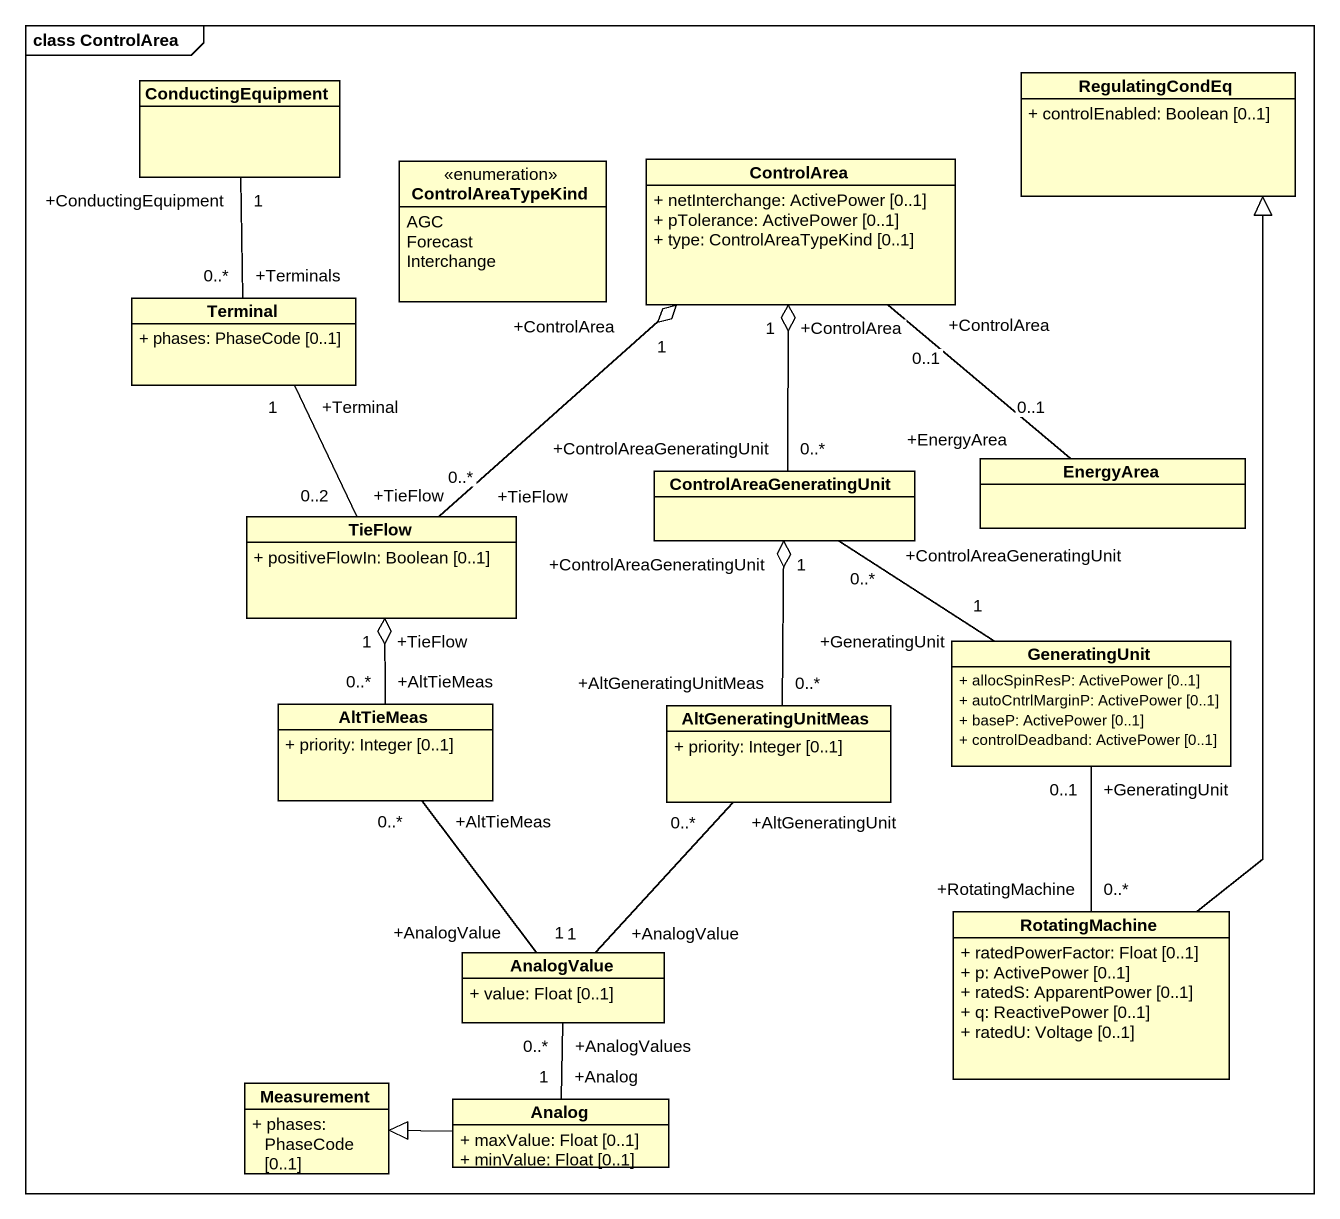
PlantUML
@startuml
mainframe class ControlArea
hide circle
hide empty members
skinparam classAttributeIconSize 0
class ConductingEquipment
class RegulatingCondEq {
  + controlEnabled: Boolean [0..1]
}
enum ControlAreaTypeKind {
  AGC
  Forecast
  Interchange
}
class ControlArea {
  + netInterchange: ActivePower [0..1]
  + pTolerance: ActivePower [0..1]
  + type: ControlAreaTypeKind [0..1]
}
class Terminal {
  + phases: PhaseCode [0..1]
}
class TieFlow {
  + positiveFlowIn: Boolean [0..1]
}
class ControlAreaGeneratingUnit
class EnergyArea
class GeneratingUnit {
  + allocSpinResP: ActivePower [0..1]
  + autoCntrlMarginP: ActivePower [0..1]
  + baseP: ActivePower [0..1]
  + controlDeadband: ActivePower [0..1]
}
class AltTieMeas {
  + priority: Integer [0..1]
}
class AltGeneratingUnitMeas {
  + priority: Integer [0..1]
}
class RotatingMachine {
  + ratedPowerFactor: Float [0..1]
  + p: ActivePower [0..1]
  + ratedS: ApparentPower [0..1]
  + q: ReactivePower [0..1]
  + ratedU: Voltage [0..1]
}
class AnalogValue {
  + value: Float [0..1]
}
class Measurement {
  + phases: PhaseCode [0..1]
}
class Analog {
  + maxValue: Float [0..1]
  + minValue: Float [0..1]
}
ControlArea "+ControlArea\n0..1" -- "+EnergyArea\n0..1" EnergyArea
Terminal "+Terminals\n0..*" -up- "+ConductingEquipment\n1" ConductingEquipment
TieFlow "+TieFlow\n0..*" -up-o "+ControlArea\n1" ControlArea
TieFlow "+TieFlow\n0..2" -up- "+Terminal\n1" Terminal
ControlAreaGeneratingUnit "+ControlAreaGeneratingUnit\n0..*" -up-o "+ControlArea\n1" ControlArea
ControlAreaGeneratingUnit "+ControlAreaGeneratingUnit\n0..*" -- "+GeneratingUnit\n1" GeneratingUnit
GeneratingUnit "+GeneratingUnit\n0..1" -- "+RotatingMachine\n0..*" RotatingMachine
AltTieMeas "+AltTieMeas\n0..*" -up-o "+TieFlow\n1" TieFlow
AltTieMeas "+AltTieMeas\n0..*" -- "+AnalogValue\n1" AnalogValue
AltGeneratingUnitMeas "+AltGeneratingUnitMeas\n0..*" -up-o "+ControlAreaGeneratingUnit\n1" ControlAreaGeneratingUnit
AltGeneratingUnitMeas "+AltGeneratingUnit\n0..*" -- "+AnalogValue\n1" AnalogValue
RotatingMachine -up-|> RegulatingCondEq
Analog "+Analog\n1" -up- "+AnalogValues\n0..*" AnalogValue
Analog -left-|> Measurement
@enduml
